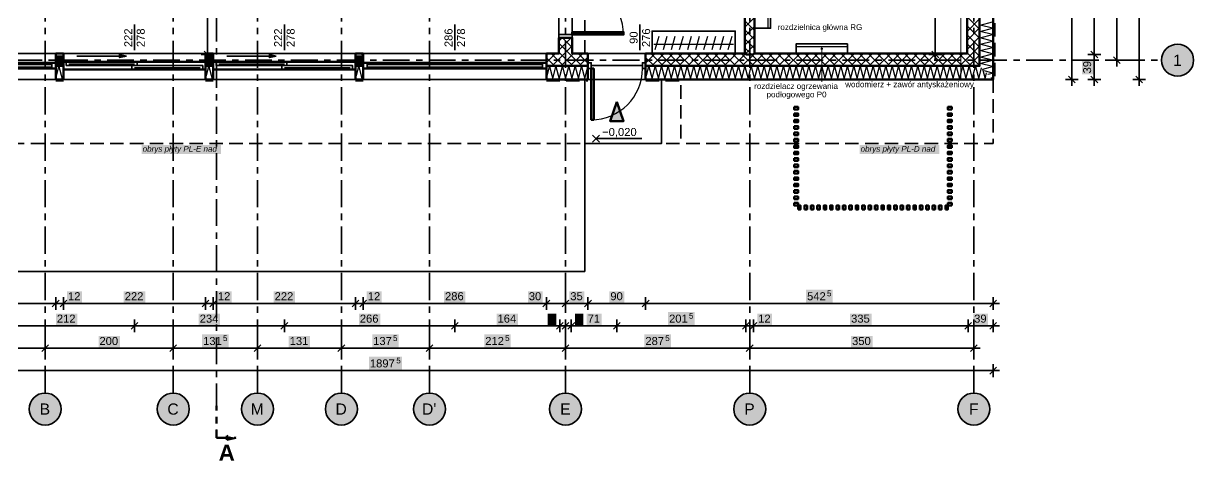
# Model space of a CAD drawing. Header units: metres. Extents: x -6.2 to 22.3, y -6.3 to 13.3.
# Drawn here: x 3.54 to 21.8, y -6.26 to 0.58 of the extents above; entities that cross this region are included whole.
import ezdxf

# ---------------------------------------------------------------- set-up
doc = ezdxf.new("R2010")
doc.units = ezdxf.units.M
for name, pattern in [('KRESKOWA', [5.25, 4.2, -1.05]), ('PUNKTOWA', [10.5, 8.4, -1.05, 0, -1.05]), ('PUNKTOWA_KROTKA', [6.3, 4.2, -1.05, 0, -1.05])]:
    doc.linetypes.add(name, pattern=pattern)
for name, color, linetype, lineweight in [('A-DRZWI', 3, 'Continuous', 35), ('A-KRESKOWANIE', 8, 'Continuous', 18), ('A-MASKA', 7, 'Continuous', 18), ('A-MEBLE', 8, 'Continuous', 18), ('A-NAD-CIECIEM', 8, 'KRESKOWA', 25), ('A-OKNA', 3, 'Continuous', 35), ('A-OPISY', 2, 'Continuous', 25), ('A-OSIE', 1, 'PUNKTOWA', 25), ('A-PRZEKROJE', 1, 'PUNKTOWA_KROTKA', 50), ('A-RZEDNE', 1, 'Continuous', 25), ('A-SANITARNE', 6, 'Continuous', 25), ('A-SCIANY-DZIAL', 7, 'Continuous', 35), ('A-SCIANY-IZOL', 4, 'Continuous', 35), ('A-SCIANY-KONSTR', 7, 'Continuous', 50), ('A-SYMBOLE', 2, 'Continuous', 25), ('A-WIDOK', 7, 'Continuous', 25), ('A-WYMIARY', 1, 'Continuous', 25), ('A-WYPELNIENIA', 9, 'Continuous', 18)]:
    doc.layers.add(name, color=color, linetype=linetype, lineweight=lineweight)
doc.styles.add('PL_ARIAL', font='arial.ttf')
doc.styles.add('PL_ARIAL_B', font='arialbd.ttf')
doc.styles.add('PL_ARIAL_I', font='ariali.ttf')

msp = doc.modelspace()

# ---------------------------------------------------------------- hatches: boundary and pattern name
at = {"layer": 'A-DRZWI', "true_color": 0x000000}
for points in [[(5.144, 0.065), (5.037, 0.042), (5.037, 0.088)], [(7.484, 0.065), (7.377, 0.042), (7.377, 0.088)]]:
    msp.add_hatch(color=7, dxfattribs=at).paths.add_polyline_path(points)
at = {"layer": 'A-MASKA', "true_color": 0xffffff}
for points in [[(20.248, -0.221), (20.248, 0.011), (20.065, 0.011), (20.065, -0.221)], [(5.382, -1.465), (6.618, -1.465), (6.618, -1.325), (5.382, -1.325)], [(16.591, -1.465), (17.835, -1.465), (17.835, -1.325), (16.591, -1.325)], [(4.217, -3.792), (4.449, -3.792), (4.449, -3.61), (4.217, -3.61)], [(5.103, -3.792), (5.437, -3.792), (5.437, -3.61), (5.103, -3.61)], [(6.557, -3.792), (6.789, -3.792), (6.789, -3.61), (6.557, -3.61)], [(7.443, -3.792), (7.777, -3.792), (7.777, -3.61), (7.443, -3.61)], [(8.896, -3.792), (9.129, -3.792), (9.129, -3.61), (8.896, -3.61)], [(10.103, -3.792), (10.437, -3.792), (10.437, -3.61), (10.103, -3.61)], [(11.411, -3.792), (11.643, -3.792), (11.643, -3.61), (11.411, -3.61)], [(12.059, -3.792), (12.291, -3.792), (12.291, -3.61), (12.059, -3.61)], [(12.684, -3.792), (12.916, -3.792), (12.916, -3.61), (12.684, -3.61)], [(15.756, -3.792), (16.169, -3.792), (16.169, -3.583), (15.756, -3.583)], [(4.043, -4.143), (4.377, -4.143), (4.377, -3.96), (4.043, -3.96)], [(6.273, -4.143), (6.607, -4.143), (6.607, -3.96), (6.273, -3.96)], [(8.773, -4.143), (9.107, -4.143), (9.107, -3.96), (8.773, -3.96)], [(10.923, -4.143), (11.257, -4.143), (11.257, -3.96), (10.923, -3.96)], [(11.722, -4.143), (11.854, -4.143), (11.854, -3.96), (11.722, -3.96)], [(12.147, -4.143), (12.278, -4.143), (12.278, -3.96), (12.147, -3.96)], [(12.329, -4.143), (12.561, -4.143), (12.561, -3.96), (12.329, -3.96)], [(13.601, -4.143), (14.014, -4.143), (14.014, -3.933), (13.601, -3.933)], [(14.992, -4.143), (15.224, -4.143), (15.224, -3.96), (14.992, -3.96)], [(16.443, -4.143), (16.777, -4.143), (16.777, -3.96), (16.443, -3.96)], [(18.364, -4.143), (18.596, -4.143), (18.596, -3.96), (18.364, -3.96)], [(4.708, -4.493), (5.042, -4.493), (5.042, -4.31), (4.708, -4.31)], [(6.326, -4.493), (6.739, -4.493), (6.739, -4.283), (6.326, -4.283)], [(7.678, -4.493), (8.012, -4.493), (8.012, -4.31), (7.678, -4.31)], [(8.981, -4.493), (9.394, -4.493), (9.394, -4.283), (8.981, -4.283)], [(10.731, -4.493), (11.144, -4.493), (11.144, -4.283), (10.731, -4.283)], [(13.231, -4.493), (13.644, -4.493), (13.644, -4.283), (13.231, -4.283)], [(16.458, -4.493), (16.792, -4.493), (16.792, -4.31), (16.458, -4.31)], [(8.93, -4.843), (9.445, -4.843), (9.445, -4.633), (8.93, -4.633)]]:
    msp.add_hatch(color=7, dxfattribs=at).paths.add_polyline_path(points)
at = {"layer": 'A-OPISY', "true_color": 0x000000}
msp.add_hatch(color=7, dxfattribs=at).paths.add_polyline_path([(16.02, 0.18), (16.019, 0.185), (16.017, 0.19), (16.014, 0.194), (16.01, 0.197), (16.005, 0.199), (16, 0.2), (15.995, 0.199), (15.99, 0.197), (15.986, 0.194), (15.983, 0.19), (15.981, 0.185), (15.98, 0.18), (15.981, 0.175), (15.983, 0.17), (15.986, 0.166), (15.99, 0.163), (15.995, 0.161), (16, 0.16), (16.005, 0.161), (16.01, 0.163), (16.014, 0.166), (16.017, 0.17), (16.019, 0.175)])
at = {"layer": 'A-OSIE', "true_color": 0xffffff}
for points in [[(21.805, 0), (21.803, 0.033), (21.796, 0.065), (21.786, 0.096), (21.772, 0.125), (21.753, 0.152), (21.732, 0.177), (21.707, 0.198), (21.68, 0.217), (21.651, 0.231), (21.62, 0.241), (21.588, 0.248), (21.555, 0.25), (21.522, 0.248), (21.49, 0.241), (21.459, 0.231), (21.43, 0.217), (21.403, 0.198), (21.378, 0.177), (21.357, 0.152), (21.338, 0.125), (21.324, 0.096), (21.314, 0.065), (21.307, 0.033), (21.305, 0), (21.307, -0.033), (21.314, -0.065), (21.324, -0.096), (21.338, -0.125), (21.357, -0.152), (21.378, -0.177), (21.403, -0.198), (21.43, -0.217), (21.459, -0.231), (21.49, -0.241), (21.522, -0.248), (21.555, -0.25), (21.588, -0.248), (21.62, -0.241), (21.651, -0.231), (21.68, -0.217), (21.707, -0.198), (21.732, -0.177), (21.753, -0.152), (21.772, -0.125), (21.786, -0.096), (21.796, -0.065), (21.803, -0.033)], [(4.125, -5.45), (4.123, -5.417), (4.116, -5.385), (4.106, -5.354), (4.092, -5.325), (4.073, -5.298), (4.052, -5.273), (4.027, -5.252), (4, -5.233), (3.971, -5.219), (3.94, -5.209), (3.908, -5.202), (3.875, -5.2), (3.842, -5.202), (3.81, -5.209), (3.779, -5.219), (3.75, -5.233), (3.723, -5.252), (3.698, -5.273), (3.677, -5.298), (3.658, -5.325), (3.644, -5.354), (3.634, -5.385), (3.627, -5.417), (3.625, -5.45), (3.627, -5.483), (3.634, -5.515), (3.644, -5.546), (3.658, -5.575), (3.677, -5.602), (3.698, -5.627), (3.723, -5.648), (3.75, -5.667), (3.779, -5.681), (3.81, -5.691), (3.842, -5.698), (3.875, -5.7), (3.908, -5.698), (3.94, -5.691), (3.971, -5.681), (4, -5.667), (4.027, -5.648), (4.052, -5.627), (4.073, -5.602), (4.092, -5.575), (4.106, -5.546), (4.116, -5.515), (4.123, -5.483)], [(6.125, -5.45), (6.123, -5.417), (6.116, -5.385), (6.106, -5.354), (6.092, -5.325), (6.073, -5.298), (6.052, -5.273), (6.027, -5.252), (6, -5.233), (5.971, -5.219), (5.94, -5.209), (5.908, -5.202), (5.875, -5.2), (5.842, -5.202), (5.81, -5.209), (5.779, -5.219), (5.75, -5.233), (5.723, -5.252), (5.698, -5.273), (5.677, -5.298), (5.658, -5.325), (5.644, -5.354), (5.634, -5.385), (5.627, -5.417), (5.625, -5.45), (5.627, -5.483), (5.634, -5.515), (5.644, -5.546), (5.658, -5.575), (5.677, -5.602), (5.698, -5.627), (5.723, -5.648), (5.75, -5.667), (5.779, -5.681), (5.81, -5.691), (5.842, -5.698), (5.875, -5.7), (5.908, -5.698), (5.94, -5.691), (5.971, -5.681), (6, -5.667), (6.027, -5.648), (6.052, -5.627), (6.073, -5.602), (6.092, -5.575), (6.106, -5.546), (6.116, -5.515), (6.123, -5.483)], [(7.44, -5.45), (7.438, -5.417), (7.431, -5.385), (7.421, -5.354), (7.407, -5.325), (7.388, -5.298), (7.367, -5.273), (7.342, -5.252), (7.315, -5.233), (7.286, -5.219), (7.255, -5.209), (7.223, -5.202), (7.19, -5.2), (7.157, -5.202), (7.125, -5.209), (7.094, -5.219), (7.065, -5.233), (7.038, -5.252), (7.013, -5.273), (6.992, -5.298), (6.973, -5.325), (6.959, -5.354), (6.949, -5.385), (6.942, -5.417), (6.94, -5.45), (6.942, -5.483), (6.949, -5.515), (6.959, -5.546), (6.973, -5.575), (6.992, -5.602), (7.013, -5.627), (7.038, -5.648), (7.065, -5.667), (7.094, -5.681), (7.125, -5.691), (7.157, -5.698), (7.19, -5.7), (7.223, -5.698), (7.255, -5.691), (7.286, -5.681), (7.315, -5.667), (7.342, -5.648), (7.367, -5.627), (7.388, -5.602), (7.407, -5.575), (7.421, -5.546), (7.431, -5.515), (7.438, -5.483)], [(8.75, -5.45), (8.748, -5.417), (8.741, -5.385), (8.731, -5.354), (8.717, -5.325), (8.698, -5.298), (8.677, -5.273), (8.652, -5.252), (8.625, -5.233), (8.596, -5.219), (8.565, -5.209), (8.533, -5.202), (8.5, -5.2), (8.467, -5.202), (8.435, -5.209), (8.404, -5.219), (8.375, -5.233), (8.348, -5.252), (8.323, -5.273), (8.302, -5.298), (8.283, -5.325), (8.269, -5.354), (8.259, -5.385), (8.252, -5.417), (8.25, -5.45), (8.252, -5.483), (8.259, -5.515), (8.269, -5.546), (8.283, -5.575), (8.302, -5.602), (8.323, -5.627), (8.348, -5.648), (8.375, -5.667), (8.404, -5.681), (8.435, -5.691), (8.467, -5.698), (8.5, -5.7), (8.533, -5.698), (8.565, -5.691), (8.596, -5.681), (8.625, -5.667), (8.652, -5.648), (8.677, -5.627), (8.698, -5.602), (8.717, -5.575), (8.731, -5.546), (8.741, -5.515), (8.748, -5.483)], [(10.125, -5.45), (10.123, -5.417), (10.116, -5.385), (10.106, -5.354), (10.092, -5.325), (10.073, -5.298), (10.052, -5.273), (10.027, -5.252), (10, -5.233), (9.971, -5.219), (9.94, -5.209), (9.908, -5.202), (9.875, -5.2), (9.842, -5.202), (9.81, -5.209), (9.779, -5.219), (9.75, -5.233), (9.723, -5.252), (9.698, -5.273), (9.677, -5.298), (9.658, -5.325), (9.644, -5.354), (9.634, -5.385), (9.627, -5.417), (9.625, -5.45), (9.627, -5.483), (9.634, -5.515), (9.644, -5.546), (9.658, -5.575), (9.677, -5.602), (9.698, -5.627), (9.723, -5.648), (9.75, -5.667), (9.779, -5.681), (9.81, -5.691), (9.842, -5.698), (9.875, -5.7), (9.908, -5.698), (9.94, -5.691), (9.971, -5.681), (10, -5.667), (10.027, -5.648), (10.052, -5.627), (10.073, -5.602), (10.092, -5.575), (10.106, -5.546), (10.116, -5.515), (10.123, -5.483)], [(12.25, -5.45), (12.248, -5.417), (12.241, -5.385), (12.231, -5.354), (12.217, -5.325), (12.198, -5.298), (12.177, -5.273), (12.152, -5.252), (12.125, -5.233), (12.096, -5.219), (12.065, -5.209), (12.033, -5.202), (12, -5.2), (11.967, -5.202), (11.935, -5.209), (11.904, -5.219), (11.875, -5.233), (11.848, -5.252), (11.823, -5.273), (11.802, -5.298), (11.783, -5.325), (11.769, -5.354), (11.759, -5.385), (11.752, -5.417), (11.75, -5.45), (11.752, -5.483), (11.759, -5.515), (11.769, -5.546), (11.783, -5.575), (11.802, -5.602), (11.823, -5.627), (11.848, -5.648), (11.875, -5.667), (11.904, -5.681), (11.935, -5.691), (11.967, -5.698), (12, -5.7), (12.033, -5.698), (12.065, -5.691), (12.096, -5.681), (12.125, -5.667), (12.152, -5.648), (12.177, -5.627), (12.198, -5.602), (12.217, -5.575), (12.231, -5.546), (12.241, -5.515), (12.248, -5.483)], [(15.125, -5.45), (15.123, -5.417), (15.116, -5.385), (15.106, -5.354), (15.092, -5.325), (15.073, -5.298), (15.052, -5.273), (15.027, -5.252), (15, -5.233), (14.971, -5.219), (14.94, -5.209), (14.908, -5.202), (14.875, -5.2), (14.842, -5.202), (14.81, -5.209), (14.779, -5.219), (14.75, -5.233), (14.723, -5.252), (14.698, -5.273), (14.677, -5.298), (14.658, -5.325), (14.644, -5.354), (14.634, -5.385), (14.627, -5.417), (14.625, -5.45), (14.627, -5.483), (14.634, -5.515), (14.644, -5.546), (14.658, -5.575), (14.677, -5.602), (14.698, -5.627), (14.723, -5.648), (14.75, -5.667), (14.779, -5.681), (14.81, -5.691), (14.842, -5.698), (14.875, -5.7), (14.908, -5.698), (14.94, -5.691), (14.971, -5.681), (15, -5.667), (15.027, -5.648), (15.052, -5.627), (15.073, -5.602), (15.092, -5.575), (15.106, -5.546), (15.116, -5.515), (15.123, -5.483)], [(18.625, -5.45), (18.623, -5.417), (18.616, -5.385), (18.606, -5.354), (18.592, -5.325), (18.573, -5.298), (18.552, -5.273), (18.527, -5.252), (18.5, -5.233), (18.471, -5.219), (18.44, -5.209), (18.408, -5.202), (18.375, -5.2), (18.342, -5.202), (18.31, -5.209), (18.279, -5.219), (18.25, -5.233), (18.223, -5.252), (18.198, -5.273), (18.177, -5.298), (18.158, -5.325), (18.144, -5.354), (18.134, -5.385), (18.127, -5.417), (18.125, -5.45), (18.127, -5.483), (18.134, -5.515), (18.144, -5.546), (18.158, -5.575), (18.177, -5.602), (18.198, -5.627), (18.223, -5.648), (18.25, -5.667), (18.279, -5.681), (18.31, -5.691), (18.342, -5.698), (18.375, -5.7), (18.408, -5.698), (18.44, -5.691), (18.471, -5.681), (18.5, -5.667), (18.527, -5.648), (18.552, -5.627), (18.573, -5.602), (18.592, -5.575), (18.606, -5.546), (18.616, -5.515), (18.623, -5.483)]]:
    msp.add_hatch(color=7, dxfattribs=at).paths.add_polyline_path(points)
at = {"layer": 'A-PRZEKROJE', "true_color": 0x000000}
msp.add_hatch(color=7, dxfattribs=at).paths.add_polyline_path([(6.851, -5.9), (6.714, -5.929), (6.714, -5.871)])
at = {"layer": 'A-SYMBOLE', "true_color": 0x000000}
msp.add_hatch(color=7, dxfattribs=at).paths.add_polyline_path([(12.8, -0.65), (12.695, -0.95), (12.905, -0.95)])
at = {"layer": 'A-WYPELNIENIA', "true_color": 0x000000}
for points in [[(4.04, -0.06), (4.04, 0.06), (4.16, 0.06), (4.16, -0.06)], [(6.38, -0.06), (6.38, 0.06), (6.5, 0.06), (6.5, -0.06)], [(8.72, -0.06), (8.72, 0.06), (8.84, 0.06), (8.84, -0.06)]]:
    msp.add_hatch(color=7, dxfattribs=at).paths.add_polyline_path(points)

# ---------------------------------------------------------------- linework, layer by layer
at = {"layer": 'A-DRZWI', "lineweight": 35, "ltscale": 0.05}
for points in [[(12.105, 0.35), (12.105, 0.4), (11.895, 0.4), (11.895, 0.35)], [(5.144, 0.065), (5.037, 0.042), (5.037, 0.088)], [(7.484, 0.065), (7.377, 0.042), (7.377, 0.088)], [(4.205, -0.085), (5.31, -0.085), (5.31, -0.025), (4.205, -0.025)], [(5.23, -0.145), (6.335, -0.145), (6.335, -0.085), (5.23, -0.085)], [(6.545, -0.085), (7.65, -0.085), (7.65, -0.025), (6.545, -0.025)], [(7.57, -0.145), (8.675, -0.145), (8.675, -0.085), (7.57, -0.085)], [(12.35, -0.13), (12.4, -0.13), (12.4, -0.04), (12.35, -0.04)], [(13.25, -0.13), (13.2, -0.13), (13.2, -0.04), (13.25, -0.04)]]:
    msp.add_lwpolyline(points, close=True, dxfattribs=at)
at = {"layer": 'A-DRZWI', "lineweight": 50, "ltscale": 0.05}
for points in [[(12.105, 0.4), (12.905, 0.4), (12.905, 0.44), (12.105, 0.44)], [(4.16, -0.025), (6.38, -0.025), (6.38, -0.145), (4.16, -0.145)], [(6.5, -0.025), (8.72, -0.025), (8.72, -0.145), (6.5, -0.145)], [(12.4, -0.13), (12.4, -0.93), (12.44, -0.93), (12.44, -0.13)]]:
    msp.add_lwpolyline(points, close=True, dxfattribs=at)
at = {"layer": 'A-DRZWI', "lineweight": 35, "ltscale": 0.05}
for points in [[(4.371, 0.065), (5.144, 0.065)], [(6.711, 0.065), (7.484, 0.065)], [(12.4, -0.085), (13.2, -0.085)]]:
    msp.add_lwpolyline(points, dxfattribs=at)
at = {"layer": 'A-DRZWI', "lineweight": 25, "ltscale": 0.05}
for points in [[(4.245, -0.055), (5.27, -0.055)], [(5.27, -0.115), (6.295, -0.115)], [(6.585, -0.055), (7.61, -0.055)], [(7.61, -0.115), (8.635, -0.115)]]:
    msp.add_lwpolyline(points, dxfattribs=at)
for centre, start, end in [((12.105, 0.4), 0, 90), ((12.4, -0.13), -90, 0)]:
    msp.add_arc(centre, 0.8, start, end, dxfattribs=at)
at = {"layer": 'A-KRESKOWANIE', "lineweight": 25, "ltscale": 0.05}
for points in [[(14.8, 0.516), (14.95, 0.666)], [(14.95, 0.465), (14.8, 0.615)], [(18.465, 0.485), (18.27, 0.68)], [(18.27, 0.451), (18.465, 0.646)], [(18.514, -0.139), (18.668, -0.1), (18.473, -0.05), (18.668, 0), (18.473, 0.05), (18.668, 0.1), (18.473, 0.15), (18.668, 0.2), (18.473, 0.25), (18.668, 0.3), (18.473, 0.35), (18.668, 0.4), (18.473, 0.45), (18.668, 0.5), (18.473, 0.55), (18.668, 0.6)], [(14.8, 0.375), (14.95, 0.525)], [(14.95, 0.324), (14.8, 0.474)], [(14.8, 0.234), (14.95, 0.384)], [(18.465, 0.344), (18.27, 0.539)], [(18.27, 0.309), (18.465, 0.504)], [(18.465, 0.203), (18.27, 0.398)], [(11.895, 0.157), (12.088, 0.35)], [(11.895, 0.298), (11.947, 0.35)], [(12.072, 0.09), (11.895, 0.267)], [(12.105, 0.199), (11.954, 0.35)], [(11.969, 0.09), (12.105, 0.226)], [(12.105, 0.34), (12.095, 0.35)], [(14.95, 0.182), (14.8, 0.332)], [(14.901, 0.09), (14.8, 0.191)], [(14.813, 0.105), (14.95, 0.242)], [(18.27, 0.168), (18.465, 0.363)], [(18.465, 0.061), (18.27, 0.256)], [(18.285, 0.042), (18.465, 0.222)], [(4.04, 0.08), (4.065, 0.105)], [(4.041, 0.06), (4.04, 0.061)], [(4.16, 0.083), (4.138, 0.105)], [(6.445, 0.06), (6.4, 0.105)], [(6.424, 0.06), (6.469, 0.105)], [(8.72, 0.093), (8.732, 0.105)], [(8.84, 0.07), (8.805, 0.105)], [(8.828, 0.06), (8.84, 0.072)], [(11.7, -0.038), (11.843, 0.105)], [(11.7, 0.103), (11.702, 0.105)], [(11.828, -0.09), (11.7, 0.038)], [(11.969, -0.09), (11.774, 0.105)], [(11.789, -0.09), (11.969, 0.09)], [(11.931, 0.09), (11.895, 0.126)], [(12, 0.021), (11.931, 0.09)], [(12, -0.021), (12.126, 0.105)], [(12.111, -0.09), (12, 0.021)], [(12.072, -0.09), (12.267, 0.105)], [(12.252, -0.09), (12.072, 0.09)], [(12.35, -0.046), (12.199, 0.105)], [(12.214, -0.09), (12.35, 0.046)], [(12.35, 0.095), (12.34, 0.105)], [(13.25, -0.044), (13.399, 0.105)], [(13.25, 0.098), (13.257, 0.105)], [(13.384, -0.09), (13.25, 0.044)], [(13.525, -0.09), (13.33, 0.105)], [(13.345, -0.09), (13.54, 0.105)], [(13.666, -0.09), (13.471, 0.105)], [(13.486, -0.09), (13.681, 0.105)], [(13.808, -0.09), (13.613, 0.105)], [(13.628, -0.09), (13.823, 0.105)], [(13.949, -0.09), (13.754, 0.105)], [(13.769, -0.09), (13.964, 0.105)], [(14.091, -0.09), (13.896, 0.105)], [(13.911, -0.09), (14.106, 0.105)], [(14.232, -0.09), (14.037, 0.105)], [(14.052, -0.09), (14.247, 0.105)], [(14.374, -0.09), (14.179, 0.105)], [(14.194, -0.09), (14.389, 0.105)], [(14.515, -0.09), (14.32, 0.105)], [(14.335, -0.09), (14.53, 0.105)], [(14.656, -0.09), (14.461, 0.105)], [(14.476, -0.09), (14.671, 0.105)], [(14.798, -0.09), (14.603, 0.105)], [(14.618, -0.09), (14.813, 0.105)], [(14.939, -0.09), (14.744, 0.105)], [(14.759, -0.09), (14.954, 0.105)], [(14.901, -0.09), (15.096, 0.105)], [(15.081, -0.09), (14.901, 0.09)], [(15.222, -0.09), (15.027, 0.105)], [(15.042, -0.09), (15.237, 0.105)], [(15.364, -0.09), (15.169, 0.105)], [(15.184, -0.09), (15.379, 0.105)], [(15.505, -0.09), (15.31, 0.105)], [(15.325, -0.09), (15.52, 0.105)], [(15.646, -0.09), (15.451, 0.105)], [(15.466, -0.09), (15.661, 0.105)], [(15.788, -0.09), (15.593, 0.105)], [(15.608, -0.09), (15.803, 0.105)], [(15.929, -0.09), (15.734, 0.105)], [(15.749, -0.09), (15.944, 0.105)], [(16.071, -0.09), (15.876, 0.105)], [(15.891, -0.09), (16.086, 0.105)], [(16.212, -0.09), (16.017, 0.105)], [(16.032, -0.09), (16.227, 0.105)], [(16.353, -0.09), (16.158, 0.105)], [(16.173, -0.09), (16.368, 0.105)], [(16.495, -0.09), (16.3, 0.105)], [(16.315, -0.09), (16.51, 0.105)], [(16.636, -0.09), (16.441, 0.105)], [(16.456, -0.09), (16.651, 0.105)], [(16.778, -0.09), (16.583, 0.105)], [(16.598, -0.09), (16.793, 0.105)], [(16.919, -0.09), (16.724, 0.105)], [(16.739, -0.09), (16.934, 0.105)], [(17.061, -0.09), (16.866, 0.105)], [(16.881, -0.09), (17.076, 0.105)], [(17.202, -0.09), (17.007, 0.105)], [(17.022, -0.09), (17.217, 0.105)], [(17.343, -0.09), (17.148, 0.105)], [(17.163, -0.09), (17.358, 0.105)], [(17.485, -0.09), (17.29, 0.105)], [(17.305, -0.09), (17.5, 0.105)], [(17.626, -0.09), (17.431, 0.105)], [(17.446, -0.09), (17.641, 0.105)], [(17.768, -0.09), (17.573, 0.105)], [(17.588, -0.09), (17.783, 0.105)], [(17.909, -0.09), (17.714, 0.105)], [(17.729, -0.09), (17.924, 0.105)], [(18.051, -0.09), (17.856, 0.105)], [(17.871, -0.09), (18.066, 0.105)], [(18.192, -0.09), (17.997, 0.105)], [(18.012, -0.09), (18.207, 0.105)], [(18.285, -0.042), (18.138, 0.105)], [(18.153, -0.09), (18.285, 0.042)], [(18.465, -0.08), (18.27, 0.115)], [(18.295, -0.09), (18.465, 0.08)], [(4.04, -0.061), (4.041, -0.06)], [(4.05, -0.09), (4.04, -0.08)], [(4.04, -0.292), (4.09, -0.098), (4.14, -0.292), (4.16, -0.215)], [(4.153, -0.09), (4.16, -0.083)], [(6.38, -0.292), (6.43, -0.098), (6.48, -0.292), (6.5, -0.215)], [(6.415, -0.09), (6.445, -0.06)], [(6.454, -0.09), (6.424, -0.06)], [(8.72, -0.292), (8.72, -0.292), (8.77, -0.098), (8.82, -0.292), (8.84, -0.215)], [(8.82, -0.09), (8.84, -0.07)], [(8.84, -0.072), (8.828, -0.06)], [(11.7, -0.292), (11.75, -0.098), (11.8, -0.292), (11.85, -0.098), (11.9, -0.292), (11.95, -0.098), (12, -0.292)], [(11.931, -0.09), (12, -0.021)], [(12, -0.292), (12, -0.292), (12.05, -0.098), (12.1, -0.292), (12.15, -0.098), (12.2, -0.292), (12.25, -0.098), (12.3, -0.292), (12.35, -0.098)], [(13.25, -0.292), (13.3, -0.098), (13.35, -0.292), (13.4, -0.098), (13.45, -0.292), (13.5, -0.098), (13.55, -0.292), (13.6, -0.098), (13.65, -0.292), (13.7, -0.098), (13.75, -0.292), (13.8, -0.098), (13.85, -0.292), (13.9, -0.098), (13.95, -0.292), (14, -0.098), (14.05, -0.292), (14.1, -0.098), (14.15, -0.292), (14.2, -0.098), (14.25, -0.292), (14.3, -0.098), (14.35, -0.292), (14.4, -0.098), (14.45, -0.292), (14.5, -0.098), (14.55, -0.292), (14.6, -0.098), (14.65, -0.292), (14.7, -0.098), (14.75, -0.292), (14.8, -0.098), (14.85, -0.292), (14.9, -0.098), (14.95, -0.292), (15, -0.098), (15.05, -0.292), (15.1, -0.098), (15.15, -0.292), (15.2, -0.098), (15.25, -0.292), (15.3, -0.098), (15.35, -0.292), (15.4, -0.098), (15.45, -0.292), (15.5, -0.098), (15.55, -0.292), (15.6, -0.098), (15.65, -0.292), (15.7, -0.098), (15.75, -0.292), (15.8, -0.098), (15.85, -0.292), (15.9, -0.098), (15.95, -0.292), (16, -0.098), (16.05, -0.292), (16.1, -0.098), (16.15, -0.292), (16.2, -0.098), (16.25, -0.292), (16.3, -0.098), (16.35, -0.292), (16.4, -0.098), (16.45, -0.292), (16.5, -0.098), (16.55, -0.292), (16.6, -0.098), (16.65, -0.292), (16.7, -0.098), (16.75, -0.292), (16.8, -0.098), (16.85, -0.292), (16.9, -0.098), (16.95, -0.292), (17, -0.098), (17.05, -0.292), (17.1, -0.098), (17.15, -0.292), (17.2, -0.098), (17.25, -0.292), (17.3, -0.098), (17.35, -0.292), (17.4, -0.098), (17.45, -0.292), (17.5, -0.098), (17.55, -0.292), (17.6, -0.098), (17.65, -0.292), (17.7, -0.098), (17.75, -0.292), (17.8, -0.098), (17.85, -0.292), (17.9, -0.098), (17.95, -0.292), (18, -0.098), (18.05, -0.292), (18.1, -0.098), (18.15, -0.292), (18.2, -0.098), (18.25, -0.292), (18.3, -0.098), (18.35, -0.292), (18.4, -0.098), (18.45, -0.292), (18.494, -0.119)], [(18.333, -0.09), (18.285, -0.042)], [(18.436, -0.09), (18.465, -0.061)], [(18.509, -0.134), (18.55, -0.292), (18.574, -0.199)], [(18.594, -0.219), (18.668, -0.2), (18.543, -0.168)], [(18.644, -0.269), (18.65, -0.292), (18.654, -0.279)]]:
    msp.add_lwpolyline(points, dxfattribs=at)
at = {"layer": 'A-MEBLE', "lineweight": 35, "ltscale": 0.05}
msp.add_lwpolyline([(13.35, 0.105), (14.65, 0.105), (14.65, 0.455), (13.35, 0.455)], close=True, dxfattribs=at)
at = {"layer": 'A-MEBLE', "lineweight": 25, "ltscale": 0.05}
for points in [[(13.4, 0.168), (13.46, 0.378)], [(13.527, 0.168), (13.587, 0.378)], [(13.653, 0.168), (13.713, 0.378)], [(13.78, 0.168), (13.84, 0.378)], [(13.907, 0.168), (13.967, 0.378)], [(14.033, 0.168), (14.093, 0.378)], [(14.16, 0.168), (14.22, 0.378)], [(14.287, 0.168), (14.347, 0.378)], [(14.413, 0.168), (14.473, 0.378)], [(14.54, 0.168), (14.6, 0.378)], [(13.38, 0.25), (14.62, 0.25)]]:
    msp.add_lwpolyline(points, dxfattribs=at)
at = {"layer": 'A-NAD-CIECIEM', "linetype": 'KRESKOWA', "lineweight": 35, "ltscale": 0.05, "flags": 128}
for points in [[(11.7, 9.7), (18.7, 9.7), (18.7, -0.325), (18.675, -0.325)], [(13.251, -0.32), (13.8, -0.32), (13.8, -1.3), (-1.8, -1.3), (-1.8, 5.125), (-0.32, 5.125), (-0.32, 3.6)], [(12.3, 0.105), (12.3, 2.769)], [(4.04, -0.32), (4.16, -0.32)], [(6.38, -0.32), (6.5, -0.32)], [(8.72, -0.32), (8.839, -0.32)], [(11.7, -0.32), (12.35, -0.32)], [(18.675, -0.3), (18.675, -1.3), (13.8, -1.3)]]:
    msp.add_lwpolyline(points, dxfattribs=at)
at = {"layer": 'A-OKNA', "lineweight": 50, "ltscale": 0.05}
for points in [[(2.26, -0.04), (4.04, -0.04), (4.04, -0.13), (2.26, -0.13)], [(8.84, -0.04), (11.7, -0.04), (11.7, -0.13), (8.84, -0.13)]]:
    msp.add_lwpolyline(points, close=True, dxfattribs=at)
at = {"layer": 'A-OKNA', "lineweight": 25, "ltscale": 0.05}
for points in [[(2.32, -0.069), (3.98, -0.069)], [(2.32, -0.101), (3.98, -0.101)], [(8.9, -0.069), (11.64, -0.069)], [(8.9, -0.101), (11.64, -0.101)]]:
    msp.add_lwpolyline(points, dxfattribs=at)
at = {"layer": 'A-OKNA', "lineweight": 35, "ltscale": 0.05}
for points in [[(3.98, -0.04), (3.98, -0.13)], [(8.9, -0.04), (8.9, -0.13)], [(11.64, -0.04), (11.64, -0.13)]]:
    msp.add_lwpolyline(points, dxfattribs=at)
at = {"layer": 'A-OPISY', "lineweight": 18, "ltscale": 0.05}
for points in [[(18.17, 1.2), (18.17, -0.311)], [(16, 0.18), (16, -0.339)]]:
    msp.add_lwpolyline(points, dxfattribs=at)
at = {"layer": 'A-OSIE', "linetype": 'PUNKTOWA', "lineweight": 35, "ltscale": 0.050668, "flags": 128}
for points in [[(3.875, -5.2), (3.875, 12.25)], [(5.875, -5.2), (5.875, 12.25)], [(7.19, -5.2), (7.19, 12.25)], [(8.5, -5.2), (8.5, 12.25)], [(9.875, -5.2), (9.875, 12.25)], [(12, -5.2), (12, 12.25)], [(14.875, -5.2), (14.875, 12.25)], [(18.375, -5.2), (18.375, 12.25)]]:
    msp.add_lwpolyline(points, dxfattribs=at)
at = {"layer": 'A-OSIE', "linetype": 'PUNKTOWA', "lineweight": 35, "ltscale": 0.049691, "flags": 128}
msp.add_lwpolyline([(-5.2, 0), (21.305, 0)], dxfattribs=at)
at = {"layer": 'A-OSIE', "linetype": 'Continuous', "lineweight": 35, "ltscale": 0.05}
for centre in [(21.555, 0), (3.875, -5.45), (5.875, -5.45), (7.19, -5.45), (8.5, -5.45), (9.875, -5.45), (12, -5.45), (14.875, -5.45), (18.375, -5.45)]:
    msp.add_circle(centre, 0.25, dxfattribs=at)
at = {"layer": 'A-PRZEKROJE', "linetype": 'PUNKTOWA', "lineweight": 35, "ltscale": 0.05, "flags": 128}
msp.add_lwpolyline([(6.551, 12.95), (6.551, -5.9)], dxfattribs=at)
at = {"layer": 'A-PRZEKROJE', "linetype": 'PUNKTOWA_KROTKA', "lineweight": 70, "ltscale": 0.03, "flags": 128}
msp.add_lwpolyline([(6.551, -5.9), (6.551, -5.4)], dxfattribs=at)
at = {"layer": 'A-PRZEKROJE', "linetype": 'Continuous', "lineweight": 70, "ltscale": 0.05, "flags": 128}
msp.add_lwpolyline([(6.551, -5.9), (6.726, -5.9)], dxfattribs=at)
at = {"layer": 'A-PRZEKROJE', "lineweight": 50, "ltscale": 0.05, "flags": 128}
msp.add_lwpolyline([(6.851, -5.9), (6.714, -5.929), (6.714, -5.871)], close=True, dxfattribs=at)
at = {"layer": 'A-RZEDNE', "lineweight": 35, "ltscale": 0.05}
for points in [[(12.421, -1.279), (12.531, -1.169)], [(12.421, -1.169), (12.531, -1.279)], [(12.476, -1.224), (13.191, -1.224)]]:
    msp.add_lwpolyline(points, dxfattribs=at)
at = {"layer": 'A-SANITARNE', "lineweight": 35, "ltscale": 0.05}
for points in [[(14.95, 1.3), (14.95, 0.5), (15.2, 0.5), (15.2, 1.3)], [(15.6, 0.105), (16.4, 0.105), (16.4, 0.255), (15.6, 0.255)]]:
    msp.add_lwpolyline(points, close=True, dxfattribs=at)
at = {"layer": 'A-SANITARNE', "lineweight": 25, "ltscale": 0.05}
for points in [[(15.16, 1.3), (15.16, 0.5)], [(15.6, 0.215), (16.4, 0.215)]]:
    msp.add_lwpolyline(points, dxfattribs=at)
at = {"layer": 'A-SCIANY-DZIAL', "lineweight": 50, "ltscale": 0.05}
msp.add_lwpolyline([(14.95, 1.6), (14.95, 0.105), (14.95, 0.105), (14.95, 0.105), (14.935, 0.105), (14.935, 0.105), (14.935, 0.105), (14.935, 0.105), (14.935, 0.105), (14.935, 0.105), (14.935, 0.105), (14.935, 0.105), (14.935, 0.105), (14.935, 0.105), (14.935, 0.105), (14.935, 0.105), (14.935, 0.105), (14.935, 0.105), (14.935, 0.105), (14.935, 0.105), (14.935, 0.105), (14.935, 0.09), (14.935, 0.09), (14.935, 0.09), (14.815, 0.09), (14.815, 0.09), (14.815, 0.09), (14.815, 0.105), (14.815, 0.105), (14.815, 0.105), (14.815, 0.105), (14.815, 0.105), (14.815, 0.105), (14.815, 0.105), (14.815, 0.105), (14.815, 0.105), (14.815, 0.105), (14.815, 0.105), (14.815, 0.105), (14.815, 0.105), (14.815, 0.105), (14.815, 0.105), (14.815, 0.105), (14.815, 0.105), (14.8, 0.105), (14.8, 0.105), (14.8, 0.105), (14.8, 1.6)], dxfattribs=at)
at = {"layer": 'A-SCIANY-IZOL', "lineweight": 50, "ltscale": 0.05}
msp.add_lwpolyline([(18.675, 4.9), (18.675, -0.3), (18.675, -0.3), (18.675, -0.3), (13.25, -0.3), (13.25, -0.3), (13.25, -0.3), (13.25, -0.09), (13.25, -0.09), (13.25, -0.09), (18.465, -0.09), (18.465, -0.09), (18.465, -0.09), (18.465, -0.09), (18.465, -0.09), (18.465, -0.09), (18.465, -0.09), (18.465, -0.09), (18.465, -0.09), (18.465, -0.09), (18.465, -0.09), (18.465, -0.09), (18.465, -0.09), (18.465, -0.09), (18.465, -0.09), (18.465, -0.09), (18.465, -0.09), (18.465, 4.9)], dxfattribs=at)
for points in [[(4.04, -0.09), (4.04, -0.09), (4.04, -0.09), (4.16, -0.09), (4.16, -0.09), (4.16, -0.09), (4.16, -0.09), (4.16, -0.3), (4.16, -0.3), (4.16, -0.3), (4.16, -0.3), (4.04, -0.3), (4.04, -0.3), (4.04, -0.3)], [(6.38, -0.09), (6.38, -0.09), (6.38, -0.09), (6.5, -0.09), (6.5, -0.09), (6.5, -0.09), (6.5, -0.3), (6.5, -0.3), (6.5, -0.3), (6.5, -0.3), (6.38, -0.3), (6.38, -0.3), (6.38, -0.3)], [(8.72, -0.3), (8.72, -0.3), (8.72, -0.3), (8.72, -0.09), (8.72, -0.09), (8.72, -0.09), (8.72, -0.09), (8.84, -0.09), (8.84, -0.09), (8.84, -0.09), (8.84, -0.09), (8.84, -0.3), (8.84, -0.3), (8.84, -0.3), (8.84, -0.3), (8.72, -0.3)], [(11.7, -0.3), (11.7, -0.3), (11.7, -0.3), (11.7, -0.09), (11.7, -0.09), (11.7, -0.09), (11.7, -0.09), (12, -0.09), (12, -0.09), (12, -0.09), (12, -0.09), (12.35, -0.09), (12.35, -0.09), (12.35, -0.09), (12.35, -0.3), (12.35, -0.3), (12.35, -0.3), (11.7, -0.3)]]:
    msp.add_lwpolyline(points, close=True, dxfattribs=at)
at = {"layer": 'A-SCIANY-KONSTR', "lineweight": 70, "ltscale": 0.05}
msp.add_lwpolyline([(18.465, 4.9), (18.465, -0.09), (18.465, -0.09), (18.465, -0.09), (13.25, -0.09), (13.25, -0.09), (13.25, -0.09), (13.25, 0.105), (13.25, 0.105), (13.25, 0.105), (14.815, 0.105), (14.815, 0.105), (14.815, 0.105), (14.815, 0.09), (14.815, 0.09), (14.815, 0.09), (14.815, 0.09), (14.815, 0.09), (14.815, 0.09), (14.815, 0.09), (14.815, 0.09), (14.815, 0.09), (14.815, 0.09), (14.815, 0.09), (14.815, 0.09), (14.815, 0.09), (14.815, 0.09), (14.815, 0.09), (14.815, 0.09), (14.815, 0.09), (14.935, 0.09), (14.935, 0.09), (14.935, 0.09), (14.935, 0.09), (14.935, 0.09), (14.935, 0.09), (14.935, 0.09), (14.935, 0.09), (14.935, 0.09), (14.935, 0.09), (14.935, 0.09), (14.935, 0.09), (14.935, 0.09), (14.935, 0.09), (14.935, 0.09), (14.935, 0.09), (14.935, 0.09), (14.935, 0.105), (14.935, 0.105), (14.935, 0.105), (18.27, 0.105), (18.27, 0.105), (18.27, 0.105), (18.27, 0.105), (18.27, 0.105), (18.27, 0.105), (18.27, 0.105), (18.27, 0.105), (18.27, 0.105), (18.27, 0.105), (18.27, 0.105), (18.27, 0.105), (18.27, 0.105), (18.27, 0.105), (18.27, 0.105), (18.27, 0.105), (18.27, 0.105), (18.27, 2.77)], dxfattribs=at)
for points in [[(11.7, -0.09), (11.7, -0.09), (11.7, -0.09), (11.7, 0.105), (11.7, 0.105), (11.7, 0.105), (11.7, 0.105), (11.895, 0.105), (11.895, 0.105), (11.895, 0.105), (11.895, 0.105), (11.895, 0.105), (11.895, 0.105), (11.895, 0.105), (11.895, 0.105), (11.895, 0.105), (11.895, 0.105), (11.895, 0.105), (11.895, 0.105), (11.895, 0.105), (11.895, 0.105), (11.895, 0.105), (11.895, 0.105), (11.895, 0.105), (11.895, 0.35), (11.895, 0.35), (11.895, 0.35), (12.105, 0.35), (12.105, 0.35), (12.105, 0.35), (12.105, 0.105), (12.105, 0.105), (12.105, 0.105), (12.105, 0.105), (12.105, 0.105), (12.105, 0.105), (12.105, 0.105), (12.105, 0.105), (12.105, 0.105), (12.105, 0.105), (12.105, 0.105), (12.105, 0.105), (12.105, 0.105), (12.105, 0.105), (12.105, 0.105), (12.105, 0.105), (12.105, 0.105), (12.35, 0.105), (12.35, 0.105), (12.35, 0.105), (12.35, -0.09), (12.35, -0.09), (12.35, -0.09), (12, -0.09), (12, -0.09), (12, -0.09), (12, -0.09), (11.7, -0.09)], [(4.04, 0.105), (4.04, 0.105), (4.04, 0.105), (4.16, 0.105), (4.16, 0.105), (4.16, 0.105), (4.16, 0.06), (4.16, 0.06), (4.16, 0.06), (4.04, 0.06), (4.04, 0.06), (4.04, 0.06)], [(6.38, 0.105), (6.38, 0.105), (6.38, 0.105), (6.5, 0.105), (6.5, 0.105), (6.5, 0.105), (6.5, 0.06), (6.5, 0.06), (6.5, 0.06), (6.38, 0.06), (6.38, 0.06), (6.38, 0.06)], [(8.72, 0.06), (8.72, 0.06), (8.72, 0.06), (8.72, 0.105), (8.72, 0.105), (8.72, 0.105), (8.72, 0.105), (8.84, 0.105), (8.84, 0.105), (8.84, 0.105), (8.84, 0.105), (8.84, 0.06), (8.84, 0.06), (8.84, 0.06), (8.84, 0.06), (8.72, 0.06)], [(4.04, -0.06), (4.04, -0.06), (4.04, -0.06), (4.16, -0.06), (4.16, -0.06), (4.16, -0.06), (4.16, -0.09), (4.16, -0.09), (4.16, -0.09), (4.04, -0.09), (4.04, -0.09), (4.04, -0.09)], [(6.38, -0.06), (6.38, -0.06), (6.38, -0.06), (6.5, -0.06), (6.5, -0.06), (6.5, -0.06), (6.5, -0.09), (6.5, -0.09), (6.5, -0.09), (6.38, -0.09), (6.38, -0.09), (6.38, -0.09)], [(8.72, -0.09), (8.72, -0.09), (8.72, -0.09), (8.72, -0.06), (8.72, -0.06), (8.72, -0.06), (8.72, -0.06), (8.84, -0.06), (8.84, -0.06), (8.84, -0.06), (8.84, -0.06), (8.84, -0.09), (8.84, -0.09), (8.84, -0.09), (8.84, -0.09), (8.72, -0.09)]]:
    msp.add_lwpolyline(points, close=True, dxfattribs=at)
at = {"layer": 'A-SCIANY-KONSTR', "lineweight": 50, "ltscale": 0.05}
for points in [[(4.04, -0.06), (4.04, -0.06), (4.04, 0.06), (4.04, 0.06), (4.04, 0.06), (4.16, 0.06), (4.16, 0.06), (4.16, 0.06), (4.16, -0.06), (4.16, -0.06), (4.16, -0.06), (4.04, -0.06)], [(6.38, -0.06), (6.38, -0.06), (6.38, 0.06), (6.38, 0.06), (6.38, 0.06), (6.5, 0.06), (6.5, 0.06), (6.5, 0.06), (6.5, -0.06), (6.5, -0.06), (6.5, -0.06), (6.38, -0.06)], [(8.72, -0.06), (8.72, -0.06), (8.72, 0.06), (8.72, 0.06), (8.72, 0.06), (8.84, 0.06), (8.84, 0.06), (8.84, 0.06), (8.84, -0.06), (8.84, -0.06), (8.84, -0.06), (8.72, -0.06)], [(15.57, -0.73), (15.57, -0.77), (15.63, -0.77), (15.63, -0.73)], [(18.03, -0.77), (18.03, -0.73), (17.97, -0.73), (17.97, -0.77)], [(15.57, -0.83), (15.57, -0.87), (15.63, -0.87), (15.63, -0.83)], [(18.03, -0.87), (18.03, -0.83), (17.97, -0.83), (17.97, -0.87)], [(15.57, -0.93), (15.57, -0.97), (15.63, -0.97), (15.63, -0.93)], [(15.57, -1.03), (15.57, -1.07), (15.63, -1.07), (15.63, -1.03)], [(18.03, -0.97), (18.03, -0.93), (17.97, -0.93), (17.97, -0.97)], [(18.03, -1.07), (18.03, -1.03), (17.97, -1.03), (17.97, -1.07)], [(15.57, -1.13), (15.57, -1.17), (15.63, -1.17), (15.63, -1.13)], [(15.57, -1.23), (15.57, -1.27), (15.63, -1.27), (15.63, -1.23)], [(18.03, -1.17), (18.03, -1.13), (17.97, -1.13), (17.97, -1.17)], [(18.03, -1.27), (18.03, -1.23), (17.97, -1.23), (17.97, -1.27)], [(15.57, -1.33), (15.57, -1.37), (15.63, -1.37), (15.63, -1.33)], [(15.57, -1.43), (15.57, -1.47), (15.63, -1.47), (15.63, -1.43)], [(18.03, -1.37), (18.03, -1.33), (17.97, -1.33), (17.97, -1.37)], [(18.03, -1.47), (18.03, -1.43), (17.97, -1.43), (17.97, -1.47)], [(15.57, -1.53), (15.57, -1.57), (15.63, -1.57), (15.63, -1.53)], [(15.57, -1.63), (15.57, -1.67), (15.63, -1.67), (15.63, -1.63)], [(18.03, -1.57), (18.03, -1.53), (17.97, -1.53), (17.97, -1.57)], [(18.03, -1.67), (18.03, -1.63), (17.97, -1.63), (17.97, -1.67)], [(15.57, -1.73), (15.57, -1.77), (15.63, -1.77), (15.63, -1.73)], [(18.03, -1.77), (18.03, -1.73), (17.97, -1.73), (17.97, -1.77)], [(15.57, -1.83), (15.57, -1.87), (15.63, -1.87), (15.63, -1.83)], [(15.57, -1.93), (15.57, -1.97), (15.63, -1.97), (15.63, -1.93)], [(18.03, -1.87), (18.03, -1.83), (17.97, -1.83), (17.97, -1.87)], [(18.03, -1.97), (18.03, -1.93), (17.97, -1.93), (17.97, -1.97)], [(15.57, -2.03), (15.57, -2.07), (15.63, -2.07), (15.63, -2.03)], [(15.57, -2.13), (15.57, -2.17), (15.63, -2.17), (15.63, -2.13)], [(18.03, -2.07), (18.03, -2.03), (17.97, -2.03), (17.97, -2.07)], [(18.03, -2.17), (18.03, -2.13), (17.97, -2.13), (17.97, -2.17)], [(15.57, -2.23), (15.57, -2.27), (15.63, -2.27), (15.63, -2.23)], [(15.63, -2.33), (15.67, -2.33), (15.67, -2.27), (15.63, -2.27)], [(15.73, -2.33), (15.77, -2.33), (15.77, -2.27), (15.73, -2.27)], [(15.83, -2.33), (15.87, -2.33), (15.87, -2.27), (15.83, -2.27)], [(15.93, -2.33), (15.97, -2.33), (15.97, -2.27), (15.93, -2.27)], [(16.03, -2.33), (16.07, -2.33), (16.07, -2.27), (16.03, -2.27)], [(16.13, -2.33), (16.17, -2.33), (16.17, -2.27), (16.13, -2.27)], [(16.23, -2.33), (16.27, -2.33), (16.27, -2.27), (16.23, -2.27)], [(16.33, -2.33), (16.37, -2.33), (16.37, -2.27), (16.33, -2.27)], [(16.43, -2.33), (16.47, -2.33), (16.47, -2.27), (16.43, -2.27)], [(16.53, -2.33), (16.57, -2.33), (16.57, -2.27), (16.53, -2.27)], [(16.63, -2.33), (16.67, -2.33), (16.67, -2.27), (16.63, -2.27)], [(16.73, -2.33), (16.77, -2.33), (16.77, -2.27), (16.73, -2.27)], [(16.83, -2.33), (16.87, -2.33), (16.87, -2.27), (16.83, -2.27)], [(16.93, -2.33), (16.97, -2.33), (16.97, -2.27), (16.93, -2.27)], [(17.03, -2.33), (17.07, -2.33), (17.07, -2.27), (17.03, -2.27)], [(17.13, -2.33), (17.17, -2.33), (17.17, -2.27), (17.13, -2.27)], [(17.23, -2.33), (17.27, -2.33), (17.27, -2.27), (17.23, -2.27)], [(17.33, -2.33), (17.37, -2.33), (17.37, -2.27), (17.33, -2.27)], [(17.43, -2.33), (17.47, -2.33), (17.47, -2.27), (17.43, -2.27)], [(17.53, -2.33), (17.57, -2.33), (17.57, -2.27), (17.53, -2.27)], [(17.63, -2.33), (17.67, -2.33), (17.67, -2.27), (17.63, -2.27)], [(17.73, -2.33), (17.77, -2.33), (17.77, -2.27), (17.73, -2.27)], [(17.83, -2.33), (17.87, -2.33), (17.87, -2.27), (17.83, -2.27)], [(17.93, -2.33), (17.97, -2.33), (17.97, -2.27), (17.93, -2.27)], [(18.03, -2.27), (18.03, -2.23), (17.97, -2.23), (17.97, -2.27)]]:
    msp.add_lwpolyline(points, close=True, dxfattribs=at)
at = {"layer": 'A-SYMBOLE', "lineweight": 50, "ltscale": 0.05}
msp.add_lwpolyline([(12.8, -0.65), (12.695, -0.95), (12.905, -0.95)], close=True, dxfattribs=at)
at = {"layer": 'A-WIDOK', "lineweight": 35, "ltscale": 0.05}
for points in [[(12.3, -0.3), (12.3, -3.3), (-3.3, -3.3), (-3.3, 5.125), (-0.3, 5.125)], [(11.895, 1.25), (11.895, 0.35)], [(12.105, 0.35), (12.105, 1.25)], [(4.04, 0.105), (2.26, 0.105)], [(6.38, 0.105), (4.16, 0.105)], [(8.72, 0.105), (6.5, 0.105)], [(11.7, 0.105), (8.841, 0.105)], [(13.249, 0.105), (12.351, 0.105)], [(2.26, -0.3), (4.04, -0.3)], [(4.16, -0.3), (6.38, -0.3)], [(6.5, -0.3), (8.72, -0.3)], [(8.841, -0.3), (11.7, -0.3)], [(13.5, -0.3), (13.5, -1.3), (12.3, -1.3)], [(12.351, -0.3), (13.249, -0.3)]]:
    msp.add_lwpolyline(points, dxfattribs=at)
at = {"layer": 'A-WYMIARY', "lineweight": 35, "ltscale": 0.05}
for points in [[(19.905, -0.4), (19.905, 9.775)], [(20.255, -0.4), (20.255, 9.775)], [(20.955, -0.4), (20.955, 9.775)], [(17.772, -0.01), (17.772, 9.385)], [(20.605, -0.1), (20.605, 9.475)], [(6.411, -0.01), (6.411, 8.76)], [(6.411, -0.01), (6.411, 8.76)], [(6.411, -0.01), (6.411, 8.76)], [(6.411, -0.01), (6.411, 8.76)], [(5.27, 0.155), (5.27, 0.558)], [(7.61, 0.155), (7.61, 0.558)], [(10.27, 0.155), (10.27, 0.558)], [(13.16, 0.155), (13.16, 0.558)], [(6.511, 0.09), (6.311, 0.09)], [(6.511, 0.09), (6.311, 0.09)], [(6.511, 0.09), (6.311, 0.09)], [(6.511, 0.09), (6.311, 0.09)], [(6.464, 0.037), (6.358, 0.143)], [(6.464, 0.037), (6.358, 0.143)], [(6.464, 0.037), (6.358, 0.143)], [(6.464, 0.037), (6.358, 0.143)], [(17.872, 0.09), (17.672, 0.09)], [(17.825, 0.037), (17.719, 0.143)], [(20.155, 0.09), (20.355, 0.09)], [(20.308, 0.037), (20.202, 0.143)], [(20.505, 0), (20.705, 0)], [(20.658, -0.053), (20.552, 0.053)], [(19.805, -0.3), (20.005, -0.3)], [(19.958, -0.353), (19.852, -0.247)], [(20.155, -0.3), (20.355, -0.3)], [(20.308, -0.353), (20.202, -0.247)], [(20.855, -0.3), (21.055, -0.3)], [(21.008, -0.353), (20.902, -0.247)], [(-0.4, -3.8), (18.775, -3.8)], [(3.987, -3.853), (4.093, -3.747)], [(4.04, -3.7), (4.04, -3.9)], [(4.107, -3.853), (4.213, -3.747)], [(4.16, -3.7), (4.16, -3.9)], [(6.327, -3.853), (6.433, -3.747)], [(6.38, -3.7), (6.38, -3.9)], [(6.447, -3.853), (6.553, -3.747)], [(6.5, -3.7), (6.5, -3.9)], [(8.667, -3.853), (8.773, -3.747)], [(8.72, -3.7), (8.72, -3.9)], [(8.787, -3.853), (8.893, -3.747)], [(8.84, -3.7), (8.84, -3.9)], [(11.647, -3.853), (11.753, -3.747)], [(11.7, -3.7), (11.7, -3.9)], [(11.947, -3.853), (12.053, -3.747)], [(12, -3.7), (12, -3.9)], [(12.297, -3.853), (12.403, -3.747)], [(12.35, -3.7), (12.35, -3.9)], [(13.197, -3.853), (13.303, -3.747)], [(13.25, -3.7), (13.25, -3.9)], [(18.622, -3.853), (18.728, -3.747)], [(18.675, -3.7), (18.675, -3.9)], [(-0.4, -4.15), (18.775, -4.15)], [(5.217, -4.203), (5.323, -4.097)], [(5.27, -4.05), (5.27, -4.25)], [(7.557, -4.203), (7.663, -4.097)], [(7.61, -4.05), (7.61, -4.25)], [(10.217, -4.203), (10.323, -4.097)], [(10.27, -4.05), (10.27, -4.25)], [(11.857, -4.203), (11.963, -4.097)], [(11.91, -4.05), (11.91, -4.25)], [(11.947, -4.203), (12.053, -4.097)], [(12, -4.05), (12, -4.25)], [(12.037, -4.203), (12.143, -4.097)], [(12.09, -4.05), (12.09, -4.25)], [(12.747, -4.203), (12.853, -4.097)], [(12.8, -4.05), (12.8, -4.25)], [(14.762, -4.203), (14.868, -4.097)], [(14.815, -4.05), (14.815, -4.25)], [(14.882, -4.203), (14.988, -4.097)], [(14.935, -4.05), (14.935, -4.25)], [(18.232, -4.203), (18.338, -4.097)], [(18.285, -4.05), (18.285, -4.25)], [(18.622, -4.203), (18.728, -4.097)], [(18.675, -4.05), (18.675, -4.25)], [(-0.1, -4.5), (18.475, -4.5)], [(3.822, -4.553), (3.928, -4.447)], [(3.875, -4.4), (3.875, -4.6)], [(5.822, -4.553), (5.928, -4.447)], [(5.875, -4.4), (5.875, -4.6)], [(7.137, -4.553), (7.243, -4.447)], [(7.19, -4.4), (7.19, -4.6)], [(8.447, -4.553), (8.553, -4.447)], [(8.5, -4.4), (8.5, -4.6)], [(9.822, -4.553), (9.928, -4.447)], [(9.875, -4.4), (9.875, -4.6)], [(11.947, -4.553), (12.053, -4.447)], [(12, -4.4), (12, -4.6)], [(14.822, -4.553), (14.928, -4.447)], [(14.875, -4.4), (14.875, -4.6)], [(18.322, -4.553), (18.428, -4.447)], [(18.375, -4.4), (18.375, -4.6)], [(18.675, -4.75), (18.675, -4.95)], [(-0.4, -4.85), (18.775, -4.85)], [(18.622, -4.903), (18.728, -4.797)]]:
    msp.add_lwpolyline(points, dxfattribs=at)

# ---------------------------------------------------------------- texts
at = {"layer": 'A-OPISY'}
for s, style, p in [('rozdzielnica główna RG', 'PL_ARIAL', (15.312, 0.472)), ('rozdzielacz ogrzewania', 'PL_ARIAL', (14.945, -0.449)), ('wodomierz + zawór antyskażeniowy', 'PL_ARIAL', (16.366, -0.422)), ('podłogowego P0', 'PL_ARIAL', (15.138, -0.58)), ('obrys płyty PL-E nad', 'PL_ARIAL_I', (5.397, -1.43)), ('obrys płyty PL-D nad', 'PL_ARIAL_I', (16.606, -1.43))]:
    msp.add_text(s, height=0.09, dxfattribs=dict(at, style=style)).set_placement(p)
at = {"layer": 'A-OSIE', "style": 'PL_ARIAL'}
for s, p in [('1', (21.484, -0.088)), ('B', (3.79, -5.538)), ('C', (5.783, -5.538)), ('M', (7.084, -5.538)), ('D', (8.408, -5.538)), ("D'", (9.759, -5.538)), ('E', (11.915, -5.538)), ('P', (14.79, -5.538)), ('F', (18.297, -5.538))]:
    msp.add_text(s, height=0.175, dxfattribs=at).set_placement(p)
at = {"layer": 'A-PRZEKROJE', "style": 'PL_ARIAL_B'}
msp.add_text('A', height=0.25, dxfattribs=at).set_placement((6.584, -6.256))
at = {"layer": 'A-RZEDNE', "style": 'PL_ARIAL'}
msp.add_text('−0,020', height=0.125, dxfattribs=at).set_placement((12.571, -1.184))
at = {"layer": 'A-WYMIARY', "style": 'PL_ARIAL'}
for s, p in [('222', (5.235, 0.205)), ('278', (5.43, 0.205)), ('222', (7.575, 0.205)), ('278', (7.77, 0.205)), ('286', (10.235, 0.205)), ('278', (10.43, 0.205)), ('90', (13.125, 0.256)), ('276', (13.32, 0.205)), ('39', (20.205, -0.206))]:
    msp.add_text(s, height=0.125, rotation=90, dxfattribs=at).set_placement(p)
for s, height, p in [('12', 0.125, (4.232, -3.75)), ('222', 0.125, (5.118, -3.75)), ('12', 0.125, (6.572, -3.75)), ('222', 0.125, (7.458, -3.75)), ('12', 0.125, (8.912, -3.75)), ('286', 0.125, (10.118, -3.75)), ('30', 0.125, (11.426, -3.75)), ('35', 0.125, (12.074, -3.75)), ('90', 0.125, (12.699, -3.75)), ('542', 0.125, (15.771, -3.75)), ('5', 0.09, (16.081, -3.688)), ('212', 0.125, (4.058, -4.1)), ('234', 0.125, (6.288, -4.1)), ('266', 0.125, (8.788, -4.1)), ('164', 0.125, (10.938, -4.1)), ('9', 0.125, (11.737, -4.1)), ('9', 0.125, (12.162, -4.1)), ('71', 0.125, (12.344, -4.1)), ('201', 0.125, (13.616, -4.1)), ('5', 0.09, (13.926, -4.038)), ('12', 0.125, (15.007, -4.1)), ('335', 0.125, (16.458, -4.1)), ('39', 0.125, (18.379, -4.1)), ('200', 0.125, (4.723, -4.45)), ('131', 0.125, (6.341, -4.45)), ('5', 0.09, (6.651, -4.388)), ('131', 0.125, (7.693, -4.45)), ('137', 0.125, (8.996, -4.45)), ('5', 0.09, (9.306, -4.388)), ('212', 0.125, (10.746, -4.45)), ('5', 0.09, (11.056, -4.388)), ('287', 0.125, (13.246, -4.45)), ('5', 0.09, (13.556, -4.388)), ('350', 0.125, (16.473, -4.45)), ('1897', 0.125, (8.945, -4.8)), ('5', 0.09, (9.357, -4.737))]:
    msp.add_text(s, height=height, dxfattribs=at).set_placement(p)

doc.saveas('drawing.dxf')
